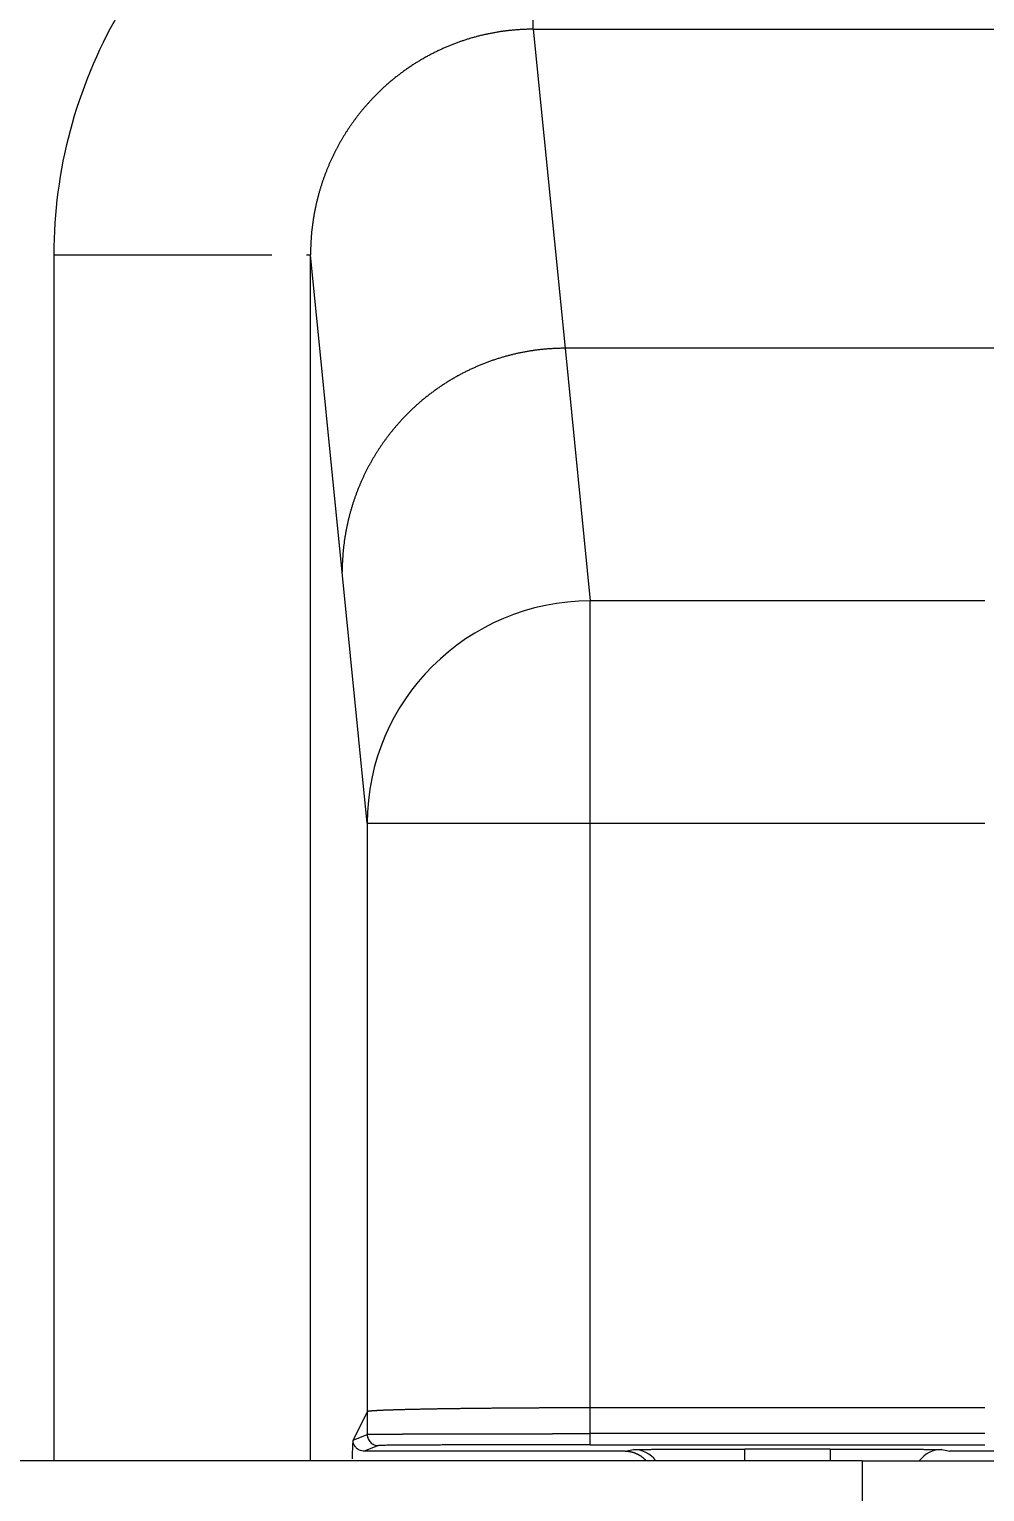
# Model space of a CAD drawing. Header units: millimetres. Extents: x 2433 to 4809, y -10272 to -6912.
# Drawn here: x 3243.7 to 3260.83, y -9455.97 to -9429.75 of the extents above; entities that cross this region are included whole.
import ezdxf

# ---------------------------------------------------------------- set-up
doc = ezdxf.new("R2010")
doc.units = ezdxf.units.MM
doc.layers.add('DIM', color=3, linetype='Continuous', lineweight=13)
doc.styles.add('ARIAL', font='arial.ttf')
doc.dimstyles.get("Standard").update_dxf_attribs({"dimtxt": 15, "dimasz": 15, "dimexe": 0.18, "dimexo": 0.0625, "dimgap": 4, "dimtad": 0, "dimtih": 1, "dimtoh": 1, "dimdec": 1, "dimdsep": 46, "dimtxsty": 'ARIAL', "dimcen": 0, "dimclrd": 3, "dimclre": 3, "dimclrt": 3, "dimadec": 0, "dimazin": 0, "dimtfac": 1, "dimtdec": 1, "dimtofl": 0, "dimtmove": 0, "dimatfit": 3, "dimfxl": 1, "dimtolj": 1, "dimtzin": 0, "dimarcsym": 0})

# ---------------------------------------------------------------- blocks, each defined once
blk = doc.blocks.new('*D46')
at = {"layer": 'Defpoints', "color": 0, "transparency": 16777216}
for p in [(3184.787, -7905.985), (3696.954, -9950.155), (3696.954, -9950.155)]:
    blk.add_point(p, dxfattribs=at)
at = {"layer": 'DIM', "color": 3, "lineweight": -2, "transparency": 16777216}
for p, q in [((3184.85, -7905.985), (3697.134, -7905.985)), ((3696.954, -7923.985), (3696.954, -8911.271)), ((3696.954, -9932.155), (3696.954, -8944.87)), ((3697.016, -9950.155), (3697.134, -9950.155))]:
    blk.add_line(p, q, dxfattribs=at)
at = {"layer": 'DIM', "color": 3, "transparency": 16777216}
for points in [[(3693.954, -7923.985), (3699.954, -7923.985), (3696.954, -7905.985)], [(3693.954, -9932.155), (3699.954, -9932.155), (3696.954, -9950.155)]]:
    blk.add_solid(points, dxfattribs=at)
at = {"layer": 'DIM', "color": 3, "transparency": 16777216, "insert": (3696.954, -8928.07), "char_height": 18, "attachment_point": 5, "style": 'ARIAL'}
blk.add_mtext('\\A1;(2280)', dxfattribs=at)

msp = doc.modelspace()

# ---------------------------------------------------------------- linework, layer by layer
at = {"linetype": 'Continuous', "lineweight": 13}
for p, q in [((3252.735, -9429.751), (3261.849, -9429.751)), ((3252.735, -9429.751), (3253.306, -9435.471)), ((3244.141, -9433.794), (3244.141, -9455.422)), ((3248.741, -9455.421), (3248.741, -9433.794)), ((3249.309, -9439.483), (3248.741, -9433.794)), ((3261.279, -9435.471), (3253.306, -9435.471)), ((3253.306, -9435.471), (3253.757, -9440)), ((3249.758, -9443.985), (3249.309, -9439.483)), ((3253.757, -9443.985), (3253.757, -9440)), ((3260.827, -9440), (3253.757, -9440)), ((3249.758, -9443.985), (3253.757, -9443.985)), ((3249.758, -9443.985), (3249.758, -9454.539)), ((3253.757, -9443.985), (3260.827, -9443.985)), ((3253.757, -9454.469), (3253.757, -9443.985)), ((3249.758, -9454.539), (3249.503, -9455.047)), ((3249.758, -9454.539), (3249.758, -9454.945)), ((3253.757, -9454.932), (3253.757, -9454.469)), ((3260.827, -9454.469), (3253.757, -9454.469)), ((3249.503, -9455.047), (3249.758, -9454.945)), ((3249.958, -9455.145), (3249.703, -9455.247)), ((3253.757, -9455.132), (3260.827, -9455.132)), ((3258.628, -9455.42), (2939.987, -9455.415)), ((3254.381, -9455.247), (3249.703, -9455.247)), ((3254.381, -9455.247), (3254.529, -9455.217)), ((3256.529, -9455.42), (3256.529, -9455.21)), ((3258.055, -9455.21), (3256.529, -9455.21)), ((3258.055, -9455.21), (3258.055, -9455.42)), ((3258.628, -9455.42), (3264.628, -9455.421)), ((3258.628, -9455.42), (3258.628, -9456.42)), ((3260.055, -9455.217), (3260.204, -9455.247)), ((3264.881, -9455.247), (3260.204, -9455.247))]:
    msp.add_line(p, q, dxfattribs=at)
for centre, major_axis, ratio, start_param, end_param in [((3253.757, -9443.985), (3.98, 0.397), 0.996157, 1.471756, 3.041792), ((3254.529, -9455.717), (0.098, -0.49), 0.999842, 2.008838, 2.944185), ((3260.055, -9455.717), (0.098, 0.49), 0.999842, 0.197407, 1.132927)]:
    msp.add_ellipse(centre, major_axis=major_axis, ratio=ratio, start_param=start_param, end_param=end_param, dxfattribs=at)
for points, degree in [([(3252.735, -9425.168), (3251.98, -9425.168), (3250.521, -9425.359), (3248.406, -9426.225), (3246.594, -9427.617), (3245.2, -9429.438), (3244.335, -9431.561), (3244.141, -9433.032), (3244.141, -9433.794)], 3), ([(3248.671, -9433.794), (3248.717, -9433.794), (3248.739, -9433.794), (3248.741, -9433.794)], 3), ([(3250.257, -9455.14), (3249.971, -9455.143), (3249.958, -9455.145)], 2), ([(3260.827, -9454.932), (3258.47, -9454.932), (3256.114, -9454.932), (3253.757, -9454.932)], 3), ([(3255.766, -9455.211), (3256.115, -9455.21), (3256.529, -9455.21)], 2), ([(3258.055, -9455.21), (3258.469, -9455.21), (3258.818, -9455.211)], 2)]:
    msp.add_open_spline(points, degree=degree, dxfattribs=at)
for points, degree, knots in [([(3252.735, -9429.751), (3252.735, -9429.728), (3252.735, -9429.637), (3252.735, -9429.346), (3252.735, -9428.894), (3252.735, -9428.293), (3252.735, -9427.573), (3252.735, -9426.778), (3252.735, -9425.959), (3252.735, -9425.425), (3252.735, -9425.168)], 3, [0, 0, 0, 0, 0.125137, 0.250274, 0.375411, 0.500547, 0.625684, 0.750821, 0.875958, 1, 1, 1, 1]), ([(3252.735, -9429.751), (3252.725, -9429.751), (3252.704, -9429.751), (3252.672, -9429.751), (3252.64, -9429.752), (3252.609, -9429.752), (3252.577, -9429.754), (3252.545, -9429.755), (3252.514, -9429.757), (3252.482, -9429.758), (3252.45, -9429.761), (3252.419, -9429.763), (3252.387, -9429.766), (3252.355, -9429.769), (3252.324, -9429.772), (3252.292, -9429.775), (3252.26, -9429.779), (3252.229, -9429.783), (3252.197, -9429.787), (3252.165, -9429.791), (3252.134, -9429.796), (3252.102, -9429.801), (3252.07, -9429.806), (3252.039, -9429.812), (3252.007, -9429.818), (3251.976, -9429.824), (3251.944, -9429.83), (3251.913, -9429.836), (3251.881, -9429.843), (3251.85, -9429.85), (3251.818, -9429.858), (3251.787, -9429.865), (3251.756, -9429.873), (3251.724, -9429.881), (3251.693, -9429.89), (3251.662, -9429.898), (3251.631, -9429.907), (3251.6, -9429.916), (3251.569, -9429.926), (3251.538, -9429.935), (3251.507, -9429.945), (3251.476, -9429.956), (3251.445, -9429.966), (3251.414, -9429.977), (3251.384, -9429.988), (3251.353, -9429.999), (3251.322, -9430.011), (3251.292, -9430.022), (3251.261, -9430.034), (3251.231, -9430.047), (3251.201, -9430.059), (3251.171, -9430.072), (3251.141, -9430.085), (3251.111, -9430.098), (3251.081, -9430.112), (3251.051, -9430.126), (3251.021, -9430.14), (3250.992, -9430.154), (3250.962, -9430.169), (3250.933, -9430.184), (3250.903, -9430.199), (3250.874, -9430.214), (3250.845, -9430.23), (3250.816, -9430.246), (3250.787, -9430.262), (3250.758, -9430.279), (3250.729, -9430.295), (3250.701, -9430.312), (3250.672, -9430.329), (3250.644, -9430.347), (3250.616, -9430.364), (3250.588, -9430.382), (3250.56, -9430.401), (3250.532, -9430.419), (3250.504, -9430.438), (3250.477, -9430.457), (3250.449, -9430.476), (3250.422, -9430.495), (3250.395, -9430.515), (3250.368, -9430.535), (3250.341, -9430.555), (3250.314, -9430.575), (3250.288, -9430.596), (3250.261, -9430.617), (3250.235, -9430.638), (3250.209, -9430.659), (3250.183, -9430.681), (3250.157, -9430.702), (3250.132, -9430.725), (3250.106, -9430.747), (3250.081, -9430.769), (3250.056, -9430.792), (3250.031, -9430.815), (3250.006, -9430.838), (3249.982, -9430.862), (3249.958, -9430.885), (3249.933, -9430.909), (3249.906, -9430.936), (3249.877, -9430.967), (3249.844, -9431.001), (3249.812, -9431.035), (3249.78, -9431.071), (3249.748, -9431.106), (3249.717, -9431.143), (3249.685, -9431.18), (3249.654, -9431.217), (3249.624, -9431.255), (3249.593, -9431.294), (3249.563, -9431.333), (3249.533, -9431.373), (3249.504, -9431.414), (3249.475, -9431.455), (3249.446, -9431.496), (3249.418, -9431.539), (3249.39, -9431.582), (3249.362, -9431.625), (3249.335, -9431.669), (3249.308, -9431.714), (3249.282, -9431.759), (3249.256, -9431.805), (3249.23, -9431.851), (3249.205, -9431.898), (3249.181, -9431.945), (3249.157, -9431.993), (3249.134, -9432.042), (3249.111, -9432.091), (3249.088, -9432.141), (3249.067, -9432.191), (3249.045, -9432.242), (3249.025, -9432.293), (3249.005, -9432.345), (3248.985, -9432.398), (3248.967, -9432.451), (3248.948, -9432.504), (3248.931, -9432.558), (3248.914, -9432.612), (3248.898, -9432.667), (3248.883, -9432.723), (3248.868, -9432.779), (3248.854, -9432.835), (3248.841, -9432.892), (3248.828, -9432.95), (3248.817, -9433.006), (3248.81, -9433.044), (3248.806, -9433.063)], 3, [0, 0, 0, 0, 0.005647, 0.011299, 0.016955, 0.022614, 0.028279, 0.033947, 0.03962, 0.045297, 0.050978, 0.056663, 0.062353, 0.068047, 0.073745, 0.079448, 0.085155, 0.090867, 0.096582, 0.102303, 0.108027, 0.113756, 0.11949, 0.125228, 0.13097, 0.136717, 0.142468, 0.148224, 0.153985, 0.159749, 0.165519, 0.171293, 0.177071, 0.182854, 0.188642, 0.194434, 0.200231, 0.206032, 0.211839, 0.217649, 0.223465, 0.229285, 0.235109, 0.240939, 0.246773, 0.252612, 0.258456, 0.264304, 0.270157, 0.276015, 0.281877, 0.287745, 0.293617, 0.299494, 0.305376, 0.311263, 0.317154, 0.32305, 0.328952, 0.334858, 0.340769, 0.346685, 0.352606, 0.358532, 0.364462, 0.370398, 0.376339, 0.382284, 0.388235, 0.39419, 0.400151, 0.406117, 0.412087, 0.418063, 0.424044, 0.43003, 0.436021, 0.442017, 0.448018, 0.454024, 0.460035, 0.466052, 0.472074, 0.4781, 0.484132, 0.490169, 0.496212, 0.502259, 0.508312, 0.51437, 0.520433, 0.526502, 0.532575, 0.538654, 0.544738, 0.550828, 0.556923, 0.563023, 0.571402, 0.579832, 0.588312, 0.596841, 0.605421, 0.614051, 0.622731, 0.631461, 0.640242, 0.649072, 0.657953, 0.666884, 0.675865, 0.684897, 0.693979, 0.703111, 0.712294, 0.721526, 0.73081, 0.740143, 0.749527, 0.758962, 0.768446, 0.777982, 0.787568, 0.797204, 0.806891, 0.816628, 0.826416, 0.836254, 0.846143, 0.856082, 0.866072, 0.876113, 0.886204, 0.896346, 0.906539, 0.916782, 0.927076, 0.93742, 0.947816, 0.958262, 0.968758, 0.979306, 0.989904, 1, 1, 1, 1]), ([(3248.806, -9433.063), (3248.806, -9433.064), (3248.802, -9433.084), (3248.796, -9433.124), (3248.786, -9433.183), (3248.778, -9433.243), (3248.77, -9433.303), (3248.763, -9433.363), (3248.757, -9433.424), (3248.752, -9433.485), (3248.748, -9433.546), (3248.745, -9433.608), (3248.743, -9433.67), (3248.741, -9433.732), (3248.741, -9433.774), (3248.741, -9433.794)], 3, [0, 0, 0, 0, 0.004177, 0.08505, 0.166307, 0.247947, 0.329972, 0.41238, 0.495173, 0.57835, 0.661911, 0.745856, 0.830186, 0.914901, 1, 1, 1, 1]), ([(3244.141, -9433.794), (3244.409, -9433.794), (3244.967, -9433.794), (3245.826, -9433.794), (3246.657, -9433.794), (3247.4, -9433.794), (3247.832, -9433.794), (3248.025, -9433.794), (3248.049, -9433.794)], 3, [0, 0, 0, 0, 0.192994, 0.387692, 0.58239, 0.777088, 0.971786, 1, 1, 1, 1]), ([(3253.306, -9435.471), (3253.295, -9435.471), (3253.274, -9435.471), (3253.242, -9435.471), (3253.211, -9435.472), (3253.179, -9435.473), (3253.147, -9435.474), (3253.115, -9435.475), (3253.083, -9435.477), (3253.052, -9435.479), (3253.02, -9435.481), (3252.988, -9435.484), (3252.956, -9435.486), (3252.924, -9435.489), (3252.893, -9435.492), (3252.861, -9435.496), (3252.829, -9435.499), (3252.797, -9435.503), (3252.765, -9435.508), (3252.734, -9435.512), (3252.702, -9435.517), (3252.67, -9435.522), (3252.638, -9435.527), (3252.607, -9435.533), (3252.575, -9435.538), (3252.543, -9435.545), (3252.512, -9435.551), (3252.48, -9435.557), (3252.448, -9435.564), (3252.417, -9435.571), (3252.385, -9435.579), (3252.354, -9435.586), (3252.322, -9435.594), (3252.291, -9435.602), (3252.26, -9435.611), (3252.228, -9435.619), (3252.197, -9435.628), (3252.166, -9435.637), (3252.135, -9435.647), (3252.104, -9435.657), (3252.073, -9435.666), (3252.042, -9435.677), (3252.011, -9435.687), (3251.98, -9435.698), (3251.949, -9435.709), (3251.918, -9435.72), (3251.888, -9435.732), (3251.857, -9435.744), (3251.827, -9435.756), (3251.796, -9435.768), (3251.766, -9435.78), (3251.735, -9435.793), (3251.705, -9435.806), (3251.675, -9435.82), (3251.645, -9435.833), (3251.615, -9435.847), (3251.585, -9435.861), (3251.556, -9435.876), (3251.526, -9435.89), (3251.497, -9435.905), (3251.467, -9435.92), (3251.438, -9435.936), (3251.409, -9435.951), (3251.379, -9435.967), (3251.35, -9435.983), (3251.322, -9436), (3251.293, -9436.017), (3251.264, -9436.033), (3251.236, -9436.051), (3251.207, -9436.068), (3251.179, -9436.086), (3251.151, -9436.104), (3251.123, -9436.122), (3251.095, -9436.14), (3251.067, -9436.159), (3251.04, -9436.178), (3251.012, -9436.197), (3250.985, -9436.216), (3250.958, -9436.236), (3250.931, -9436.256), (3250.904, -9436.276), (3250.877, -9436.296), (3250.85, -9436.317), (3250.824, -9436.338), (3250.798, -9436.359), (3250.771, -9436.38), (3250.745, -9436.402), (3250.72, -9436.423), (3250.694, -9436.445), (3250.669, -9436.468), (3250.643, -9436.49), (3250.618, -9436.513), (3250.593, -9436.536), (3250.568, -9436.559), (3250.544, -9436.582), (3250.519, -9436.606), (3250.495, -9436.63), (3250.468, -9436.657), (3250.439, -9436.687), (3250.406, -9436.721), (3250.374, -9436.755), (3250.342, -9436.79), (3250.311, -9436.826), (3250.279, -9436.862), (3250.248, -9436.898), (3250.217, -9436.936), (3250.187, -9436.973), (3250.156, -9437.012), (3250.126, -9437.051), (3250.097, -9437.09), (3250.068, -9437.13), (3250.039, -9437.171), (3250.01, -9437.212), (3249.982, -9437.254), (3249.954, -9437.297), (3249.926, -9437.34), (3249.899, -9437.383), (3249.873, -9437.427), (3249.847, -9437.472), (3249.821, -9437.517), (3249.796, -9437.563), (3249.771, -9437.61), (3249.746, -9437.657), (3249.723, -9437.704), (3249.699, -9437.752), (3249.677, -9437.801), (3249.654, -9437.85), (3249.633, -9437.9), (3249.612, -9437.95), (3249.591, -9438.001), (3249.571, -9438.052), (3249.552, -9438.104), (3249.533, -9438.156), (3249.515, -9438.209), (3249.498, -9438.263), (3249.481, -9438.316), (3249.465, -9438.371), (3249.45, -9438.426), (3249.435, -9438.481), (3249.421, -9438.537), (3249.408, -9438.593), (3249.396, -9438.649), (3249.384, -9438.706), (3249.373, -9438.764), (3249.363, -9438.822), (3249.354, -9438.88), (3249.345, -9438.939), (3249.338, -9438.998), (3249.331, -9439.057), (3249.325, -9439.117), (3249.32, -9439.178), (3249.316, -9439.238), (3249.313, -9439.299), (3249.31, -9439.36), (3249.309, -9439.421), (3249.309, -9439.463), (3249.309, -9439.483)], 3, [0, 0, 0, 0, 0.005038, 0.01008, 0.015125, 0.020175, 0.025228, 0.030285, 0.035345, 0.04041, 0.045478, 0.05055, 0.055626, 0.060706, 0.065789, 0.070876, 0.075967, 0.081062, 0.086161, 0.091263, 0.096369, 0.101479, 0.106593, 0.111711, 0.116833, 0.121958, 0.127087, 0.13222, 0.137357, 0.142497, 0.147642, 0.15279, 0.157942, 0.163098, 0.168258, 0.173422, 0.17859, 0.183761, 0.188936, 0.194115, 0.199298, 0.204485, 0.209676, 0.21487, 0.220069, 0.225271, 0.230477, 0.235687, 0.240901, 0.246119, 0.251341, 0.256566, 0.261796, 0.267029, 0.272267, 0.277508, 0.282753, 0.288002, 0.293255, 0.298511, 0.303772, 0.309037, 0.314305, 0.319577, 0.324854, 0.330134, 0.335418, 0.340706, 0.345998, 0.351294, 0.356594, 0.361898, 0.367205, 0.372517, 0.377833, 0.383152, 0.388475, 0.393803, 0.399134, 0.40447, 0.409809, 0.415152, 0.420499, 0.42585, 0.431205, 0.436564, 0.441927, 0.447294, 0.452665, 0.45804, 0.463419, 0.468802, 0.474189, 0.479579, 0.484974, 0.490373, 0.495776, 0.501182, 0.508571, 0.516003, 0.523476, 0.530993, 0.538551, 0.546152, 0.553796, 0.561482, 0.569211, 0.576982, 0.584795, 0.592651, 0.600549, 0.60849, 0.616474, 0.6245, 0.632568, 0.640679, 0.648832, 0.657028, 0.665267, 0.673547, 0.681871, 0.690237, 0.698645, 0.707096, 0.71559, 0.724126, 0.732705, 0.741326, 0.74999, 0.758696, 0.767445, 0.776236, 0.78507, 0.793946, 0.802865, 0.811827, 0.820831, 0.829878, 0.838967, 0.848099, 0.857273, 0.86649, 0.87575, 0.885052, 0.894397, 0.903784, 0.913214, 0.922687, 0.932202, 0.941759, 0.95136, 0.961002, 0.970688, 0.980416, 0.990187, 1, 1, 1, 1]), ([(3253.757, -9454.469), (3253.747, -9454.469), (3253.727, -9454.47), (3253.696, -9454.47), (3253.665, -9454.47), (3253.634, -9454.47), (3253.603, -9454.47), (3253.572, -9454.47), (3253.541, -9454.47), (3253.51, -9454.47), (3253.479, -9454.47), (3253.448, -9454.47), (3253.417, -9454.47), (3253.386, -9454.47), (3253.354, -9454.47), (3253.323, -9454.47), (3253.292, -9454.471), (3253.261, -9454.471), (3253.23, -9454.471), (3253.199, -9454.471), (3253.168, -9454.471), (3253.136, -9454.471), (3253.105, -9454.471), (3253.074, -9454.471), (3253.043, -9454.471), (3253.012, -9454.472), (3252.981, -9454.472), (3252.95, -9454.472), (3252.919, -9454.472), (3252.887, -9454.472), (3252.856, -9454.472), (3252.825, -9454.473), (3252.794, -9454.473), (3252.763, -9454.473), (3252.732, -9454.473), (3252.701, -9454.473), (3252.671, -9454.473), (3252.64, -9454.474), (3252.609, -9454.474), (3252.578, -9454.474), (3252.547, -9454.474), (3252.517, -9454.474), (3252.486, -9454.475), (3252.456, -9454.475), (3252.425, -9454.475), (3252.394, -9454.475), (3252.364, -9454.475), (3252.334, -9454.476), (3252.303, -9454.476), (3252.273, -9454.476), (3252.243, -9454.476), (3252.213, -9454.477), (3252.183, -9454.477), (3252.153, -9454.477), (3252.123, -9454.477), (3252.093, -9454.478), (3252.063, -9454.478), (3252.034, -9454.478), (3252.004, -9454.478), (3251.975, -9454.479), (3251.945, -9454.479), (3251.916, -9454.479), (3251.887, -9454.479), (3251.857, -9454.48), (3251.828, -9454.48), (3251.8, -9454.48), (3251.771, -9454.481), (3251.742, -9454.481), (3251.713, -9454.481), (3251.685, -9454.481), (3251.656, -9454.482), (3251.628, -9454.482), (3251.6, -9454.482), (3251.572, -9454.483), (3251.544, -9454.483), (3251.516, -9454.483), (3251.489, -9454.484), (3251.461, -9454.484), (3251.434, -9454.484), (3251.406, -9454.485), (3251.379, -9454.485), (3251.352, -9454.485), (3251.325, -9454.486), (3251.299, -9454.486), (3251.272, -9454.487), (3251.246, -9454.487), (3251.22, -9454.487), (3251.193, -9454.488), (3251.168, -9454.488), (3251.142, -9454.488), (3251.116, -9454.489), (3251.091, -9454.489), (3251.065, -9454.49), (3251.04, -9454.49), (3251.015, -9454.49), (3250.99, -9454.491), (3250.966, -9454.491), (3250.941, -9454.492), (3250.916, -9454.492), (3250.89, -9454.493), (3250.864, -9454.493), (3250.838, -9454.494), (3250.812, -9454.494), (3250.787, -9454.495), (3250.761, -9454.495), (3250.736, -9454.496), (3250.71, -9454.496), (3250.685, -9454.497), (3250.659, -9454.497), (3250.634, -9454.498), (3250.609, -9454.498), (3250.584, -9454.499), (3250.559, -9454.499), (3250.534, -9454.5), (3250.51, -9454.5), (3250.485, -9454.501), (3250.461, -9454.502), (3250.437, -9454.502), (3250.413, -9454.503), (3250.389, -9454.503), (3250.366, -9454.504), (3250.343, -9454.505), (3250.32, -9454.505), (3250.297, -9454.506), (3250.274, -9454.507), (3250.252, -9454.507), (3250.23, -9454.508), (3250.209, -9454.509), (3250.188, -9454.509), (3250.167, -9454.51), (3250.146, -9454.511), (3250.126, -9454.512), (3250.106, -9454.512), (3250.087, -9454.513), (3250.068, -9454.514), (3250.049, -9454.514), (3250.031, -9454.515), (3250.013, -9454.516), (3249.996, -9454.517), (3249.979, -9454.518), (3249.963, -9454.518), (3249.947, -9454.519), (3249.932, -9454.52), (3249.917, -9454.521), (3249.903, -9454.522), (3249.889, -9454.522), (3249.876, -9454.523), (3249.864, -9454.524), (3249.852, -9454.525), (3249.841, -9454.526), (3249.83, -9454.527), (3249.82, -9454.528), (3249.811, -9454.528), (3249.802, -9454.529), (3249.795, -9454.53), (3249.787, -9454.531), (3249.781, -9454.532), (3249.775, -9454.533), (3249.77, -9454.534), (3249.766, -9454.535), (3249.763, -9454.536), (3249.76, -9454.537), (3249.758, -9454.538), (3249.758, -9454.538), (3249.758, -9454.539)], 3, [0, 0, 0, 0, 0.004935, 0.009876, 0.014823, 0.019775, 0.024734, 0.029698, 0.034667, 0.039643, 0.044624, 0.049611, 0.054603, 0.059602, 0.064606, 0.069616, 0.074631, 0.079653, 0.08468, 0.089712, 0.094751, 0.099795, 0.104845, 0.109901, 0.114963, 0.12003, 0.125103, 0.130182, 0.135266, 0.140356, 0.145452, 0.150554, 0.155661, 0.160774, 0.165893, 0.171018, 0.176148, 0.181285, 0.186426, 0.191574, 0.196727, 0.201886, 0.207051, 0.212222, 0.217398, 0.22258, 0.227768, 0.232962, 0.238161, 0.243366, 0.248577, 0.253793, 0.259016, 0.264244, 0.269477, 0.274717, 0.279962, 0.285213, 0.29047, 0.295732, 0.301, 0.306274, 0.311554, 0.316839, 0.322131, 0.327428, 0.33273, 0.338039, 0.343353, 0.348673, 0.353998, 0.35933, 0.364667, 0.37001, 0.375358, 0.380713, 0.386073, 0.391439, 0.39681, 0.402187, 0.407571, 0.412959, 0.418354, 0.423754, 0.42916, 0.434572, 0.43999, 0.445413, 0.450842, 0.456277, 0.461717, 0.467163, 0.472615, 0.478073, 0.483537, 0.489006, 0.494481, 0.499962, 0.505805, 0.511701, 0.517651, 0.523654, 0.52971, 0.53582, 0.541983, 0.548199, 0.554469, 0.560792, 0.567168, 0.573598, 0.580081, 0.586617, 0.593207, 0.59985, 0.606546, 0.613296, 0.620099, 0.626955, 0.633865, 0.640828, 0.647845, 0.654914, 0.662037, 0.669214, 0.676443, 0.683726, 0.691063, 0.698452, 0.705895, 0.713392, 0.720941, 0.728544, 0.736201, 0.74391, 0.751673, 0.75949, 0.767359, 0.775282, 0.783259, 0.791288, 0.799371, 0.807508, 0.815697, 0.82394, 0.832237, 0.840586, 0.848989, 0.857446, 0.865955, 0.874518, 0.883135, 0.891804, 0.900527, 0.909303, 0.918133, 0.927016, 0.935952, 0.944942, 0.953985, 0.963081, 0.972231, 0.981434, 0.99069, 1, 1, 1, 1]), ([(3249.503, -9455.047), (3249.5, -9455.053), (3249.497, -9455.093), (3249.491, -9455.22), (3249.489, -9455.293), (3249.487, -9455.384)], 3, [0, 0, 0, 0, 0.569923, 0.569923, 1, 1, 1, 1]), ([(3249.544, -9455.167), (3249.53, -9455.149), (3249.519, -9455.129), (3249.506, -9455.087), (3249.503, -9455.067), (3249.503, -9455.047)], 3, [0, 0, 0, 0, 0.5, 0.5, 1, 1, 1, 1]), ([(3249.703, -9455.246), (3249.676, -9455.246), (3249.646, -9455.24), (3249.603, -9455.22), (3249.59, -9455.212), (3249.565, -9455.192), (3249.553, -9455.18), (3249.544, -9455.167)], 3, [0, 0, 0, 0, 0.5, 0.5, 0.75, 0.75, 1, 1, 1, 1]), ([(3249.757, -9454.945), (3249.757, -9454.972), (3249.762, -9454.998), (3249.782, -9455.046), (3249.797, -9455.069), (3249.834, -9455.106), (3249.856, -9455.121), (3249.905, -9455.141), (3249.931, -9455.146), (3249.958, -9455.146)], 3, [0, 0, 0, 0, 0.25, 0.25, 0.5, 0.5, 0.75, 0.75, 1, 1, 1, 1]), ([(3249.758, -9454.945), (3249.758, -9454.945), (3249.758, -9454.945), (3249.759, -9454.945), (3249.76, -9454.945), (3249.761, -9454.945), (3249.762, -9454.945), (3249.764, -9454.945), (3249.766, -9454.945), (3249.768, -9454.945), (3249.771, -9454.944), (3249.773, -9454.944), (3249.776, -9454.944), (3249.78, -9454.944), (3249.783, -9454.944), (3249.787, -9454.944), (3249.791, -9454.944), (3249.795, -9454.944), (3249.8, -9454.944), (3249.804, -9454.943), (3249.809, -9454.943), (3249.814, -9454.943), (3249.82, -9454.943), (3249.826, -9454.943), (3249.831, -9454.943), (3249.838, -9454.943), (3249.844, -9454.943), (3249.851, -9454.943), (3249.857, -9454.943), (3249.864, -9454.942), (3249.872, -9454.942), (3249.879, -9454.942), (3249.887, -9454.942), (3249.895, -9454.942), (3249.903, -9454.942), (3249.911, -9454.942), (3249.92, -9454.942), (3249.929, -9454.942), (3249.938, -9454.942), (3249.947, -9454.942), (3249.956, -9454.941), (3249.966, -9454.941), (3249.976, -9454.941), (3249.986, -9454.941), (3249.996, -9454.941), (3250.007, -9454.941), (3250.017, -9454.941), (3250.028, -9454.941), (3250.039, -9454.941), (3250.05, -9454.941), (3250.062, -9454.941), (3250.073, -9454.94), (3250.085, -9454.94), (3250.097, -9454.94), (3250.109, -9454.94), (3250.122, -9454.94), (3250.134, -9454.94), (3250.147, -9454.94), (3250.16, -9454.94), (3250.173, -9454.94), (3250.186, -9454.94), (3250.199, -9454.94), (3250.213, -9454.939), (3250.227, -9454.939), (3250.241, -9454.939), (3250.255, -9454.939), (3250.269, -9454.939), (3250.283, -9454.939), (3250.298, -9454.939), (3250.313, -9454.939), (3250.328, -9454.939), (3250.343, -9454.939), (3250.358, -9454.939), (3250.373, -9454.939), (3250.389, -9454.939), (3250.404, -9454.938), (3250.42, -9454.938), (3250.436, -9454.938), (3250.452, -9454.938), (3250.468, -9454.938), (3250.485, -9454.938), (3250.501, -9454.938), (3250.518, -9454.938), (3250.534, -9454.938), (3250.551, -9454.938), (3250.568, -9454.938), (3250.585, -9454.938), (3250.603, -9454.938), (3250.62, -9454.937), (3250.638, -9454.937), (3250.655, -9454.937), (3250.673, -9454.937), (3250.691, -9454.937), (3250.709, -9454.937), (3250.727, -9454.937), (3250.745, -9454.937), (3250.764, -9454.937), (3250.782, -9454.937), (3250.801, -9454.937), (3250.819, -9454.937), (3250.838, -9454.937), (3250.857, -9454.937), (3250.876, -9454.937), (3250.895, -9454.936), (3250.914, -9454.936), (3250.933, -9454.936), (3250.953, -9454.936), (3250.972, -9454.936), (3250.992, -9454.936), (3251.011, -9454.936), (3251.031, -9454.936), (3251.051, -9454.936), (3251.071, -9454.936), (3251.091, -9454.936), (3251.111, -9454.936), (3251.131, -9454.936), (3251.151, -9454.936), (3251.172, -9454.936), (3251.192, -9454.936), (3251.212, -9454.936), (3251.233, -9454.935), (3251.254, -9454.935), (3251.274, -9454.935), (3251.295, -9454.935), (3251.316, -9454.935), (3251.337, -9454.935), (3251.358, -9454.935), (3251.379, -9454.935), (3251.4, -9454.935), (3251.421, -9454.935), (3251.442, -9454.935), (3251.463, -9454.935), (3251.484, -9454.935), (3251.506, -9454.935), (3251.527, -9454.935), (3251.549, -9454.935), (3251.57, -9454.935), (3251.592, -9454.935), (3251.613, -9454.935), (3251.635, -9454.935), (3251.657, -9454.934), (3251.678, -9454.934), (3251.7, -9454.934), (3251.722, -9454.934), (3251.744, -9454.934), (3251.765, -9454.934), (3251.787, -9454.934), (3251.809, -9454.934), (3251.831, -9454.934), (3251.853, -9454.934), (3251.875, -9454.934), (3251.897, -9454.934), (3251.919, -9454.934), (3251.942, -9454.934), (3251.964, -9454.934), (3251.986, -9454.934), (3252.008, -9454.934), (3252.03, -9454.934), (3252.052, -9454.934), (3252.075, -9454.934), (3252.097, -9454.934), (3252.119, -9454.934), (3252.141, -9454.934), (3252.164, -9454.934), (3252.186, -9454.934), (3252.208, -9454.933), (3252.231, -9454.933), (3252.253, -9454.933), (3252.275, -9454.933), (3252.298, -9454.933), (3252.32, -9454.933), (3252.342, -9454.933), (3252.365, -9454.933), (3252.387, -9454.933), (3252.41, -9454.933), (3252.432, -9454.933), (3252.454, -9454.933), (3252.477, -9454.933), (3252.499, -9454.933), (3252.521, -9454.933), (3252.544, -9454.933), (3252.566, -9454.933), (3252.588, -9454.933), (3252.611, -9454.933), (3252.633, -9454.933), (3252.655, -9454.933), (3252.678, -9454.933), (3252.7, -9454.933), (3252.722, -9454.933), (3252.744, -9454.933), (3252.767, -9454.933), (3252.789, -9454.933), (3252.811, -9454.933), (3252.833, -9454.933), (3252.855, -9454.933), (3252.878, -9454.933), (3252.9, -9454.933), (3252.922, -9454.933), (3252.944, -9454.933), (3252.966, -9454.933), (3252.988, -9454.933), (3253.01, -9454.933), (3253.032, -9454.933), (3253.054, -9454.933), (3253.076, -9454.933), (3253.098, -9454.932), (3253.119, -9454.932), (3253.141, -9454.932), (3253.163, -9454.932), (3253.185, -9454.932), (3253.207, -9454.932), (3253.228, -9454.932), (3253.25, -9454.932), (3253.272, -9454.932), (3253.293, -9454.932), (3253.315, -9454.932), (3253.336, -9454.932), (3253.358, -9454.932), (3253.379, -9454.932), (3253.401, -9454.932), (3253.422, -9454.932), (3253.443, -9454.932), (3253.464, -9454.932), (3253.486, -9454.932), (3253.507, -9454.932), (3253.528, -9454.932), (3253.549, -9454.932), (3253.57, -9454.932), (3253.591, -9454.932), (3253.612, -9454.932), (3253.633, -9454.932), (3253.654, -9454.932), (3253.675, -9454.932), (3253.695, -9454.932), (3253.716, -9454.932), (3253.737, -9454.932), (3253.751, -9454.932), (3253.757, -9454.932)], 3, [0, 0, 0, 0, 0.005211, 0.010414, 0.015608, 0.020795, 0.025973, 0.031143, 0.036305, 0.041459, 0.046605, 0.051742, 0.056871, 0.061993, 0.067106, 0.07221, 0.077307, 0.082395, 0.087476, 0.092548, 0.097612, 0.102668, 0.107715, 0.112755, 0.117786, 0.122809, 0.127824, 0.132831, 0.137829, 0.14282, 0.147802, 0.152776, 0.157742, 0.1627, 0.167649, 0.172591, 0.177524, 0.182449, 0.187366, 0.192275, 0.197175, 0.202068, 0.206952, 0.211828, 0.216696, 0.221556, 0.226407, 0.231251, 0.236086, 0.240913, 0.245732, 0.250543, 0.255345, 0.26014, 0.264926, 0.269704, 0.274474, 0.279236, 0.283989, 0.288735, 0.293472, 0.298201, 0.302922, 0.307635, 0.312339, 0.317036, 0.321724, 0.326404, 0.331076, 0.335739, 0.340395, 0.345042, 0.349682, 0.354313, 0.358935, 0.36355, 0.368157, 0.372755, 0.377345, 0.381927, 0.386501, 0.391067, 0.395624, 0.400174, 0.404715, 0.409248, 0.413773, 0.41829, 0.422798, 0.427298, 0.431791, 0.436275, 0.440751, 0.445218, 0.449678, 0.454129, 0.458572, 0.463007, 0.467434, 0.471853, 0.476263, 0.480666, 0.48506, 0.489446, 0.493824, 0.498193, 0.502555, 0.506908, 0.511253, 0.51559, 0.519919, 0.52424, 0.528552, 0.532857, 0.537153, 0.541441, 0.545721, 0.549992, 0.554256, 0.558511, 0.562758, 0.566997, 0.571228, 0.575451, 0.579665, 0.583871, 0.58807, 0.59226, 0.596441, 0.600615, 0.60478, 0.608938, 0.613087, 0.617228, 0.621361, 0.625485, 0.629602, 0.63371, 0.63781, 0.641902, 0.645986, 0.650062, 0.654129, 0.658188, 0.662239, 0.666282, 0.670317, 0.674344, 0.678362, 0.682373, 0.686375, 0.690369, 0.694354, 0.698332, 0.702301, 0.706263, 0.710216, 0.714161, 0.718097, 0.722026, 0.725946, 0.729859, 0.733763, 0.737659, 0.741547, 0.745426, 0.749298, 0.753161, 0.757016, 0.760863, 0.764702, 0.768532, 0.772355, 0.776169, 0.779975, 0.783773, 0.787563, 0.791344, 0.795118, 0.798883, 0.80264, 0.806389, 0.81013, 0.813862, 0.817586, 0.821303, 0.825011, 0.828711, 0.832402, 0.836086, 0.839761, 0.843429, 0.847088, 0.850739, 0.854381, 0.858016, 0.861642, 0.86526, 0.86887, 0.872472, 0.876066, 0.879652, 0.883229, 0.886798, 0.890359, 0.893912, 0.897457, 0.900993, 0.904522, 0.908042, 0.911554, 0.915058, 0.918554, 0.922041, 0.92552, 0.928992, 0.932455, 0.93591, 0.939356, 0.942795, 0.946225, 0.949647, 0.953061, 0.956467, 0.959865, 0.963254, 0.966636, 0.970009, 0.973374, 0.976731, 0.980079, 0.98342, 0.986752, 0.990076, 0.993392, 0.9967, 1, 1, 1, 1]), ([(3253.757, -9455.132), (3252.987, -9455.132), (3252.309, -9455.133), (3251.613, -9455.134), (3250.552, -9455.138), (3250.257, -9455.14)], 2, [0, 0, 0, 0.25, 0.25, 0.5, 0.75, 0.75, 0.75]), ([(3253.757, -9455.133), (3253.757, -9455.133), (3253.757, -9455.128), (3253.757, -9455.108), (3253.757, -9455.093), (3253.757, -9455.056), (3253.757, -9455.033), (3253.757, -9454.985), (3253.757, -9454.959), (3253.757, -9454.932)], 3, [0, 0, 0, 0, 0.25, 0.25, 0.5, 0.5, 0.75, 0.75, 1, 1, 1, 1]), ([(3254.381, -9455.247), (3254.385, -9455.247), (3254.392, -9455.247), (3254.404, -9455.248), (3254.416, -9455.248), (3254.427, -9455.249), (3254.439, -9455.25), (3254.451, -9455.252), (3254.463, -9455.254), (3254.475, -9455.256), (3254.487, -9455.258), (3254.498, -9455.261), (3254.51, -9455.264), (3254.522, -9455.267), (3254.534, -9455.271), (3254.546, -9455.275), (3254.558, -9455.279), (3254.569, -9455.284), (3254.581, -9455.289), (3254.593, -9455.294), (3254.604, -9455.3), (3254.616, -9455.306), (3254.627, -9455.312), (3254.638, -9455.319), (3254.649, -9455.325), (3254.66, -9455.333), (3254.671, -9455.34), (3254.682, -9455.348), (3254.692, -9455.356), (3254.703, -9455.365), (3254.713, -9455.374), (3254.723, -9455.383), (3254.733, -9455.392), (3254.742, -9455.402), (3254.751, -9455.411), (3254.756, -9455.417), (3254.758, -9455.419)], 3, [0, 0, 0, 0, 0.027113, 0.054386, 0.081819, 0.109412, 0.137165, 0.165078, 0.193151, 0.221384, 0.249777, 0.278329, 0.307042, 0.335914, 0.364947, 0.39414, 0.423492, 0.453004, 0.482677, 0.512509, 0.542501, 0.572654, 0.602966, 0.633438, 0.66407, 0.694862, 0.725814, 0.756926, 0.788198, 0.81963, 0.851222, 0.882973, 0.914885, 0.946957, 0.979188, 1, 1, 1, 1]), ([(3254.529, -9455.217), (3254.545, -9455.216), (3254.77, -9455.214), (3254.989, -9455.213), (3255.265, -9455.212), (3255.589, -9455.211), (3255.766, -9455.211)], 2, [0, 0, 0, 0.25, 0.375, 0.5, 0.625, 0.75, 0.75, 0.75]), ([(3258.818, -9455.211), (3258.995, -9455.211), (3259.319, -9455.212), (3259.595, -9455.213), (3259.814, -9455.214), (3260.04, -9455.216), (3260.055, -9455.217)], 2, [0.25, 0.25, 0.25, 0.375, 0.5, 0.625, 0.75, 1, 1, 1])]:
    msp.add_open_spline(points, degree=degree, knots=knots, dxfattribs=at)

# ---------------------------------------------------------------- dimensions: what is measured, and where the dimension line sits
at = {"layer": 'DIM', "color": 3}
dim = msp.add_linear_dim(base=(3696.954, -9950.155), p1=(3184.787, -7905.985), p2=(3696.954, -9950.155), angle=90, text='(2280)', dimstyle='Standard', override={"dimtxt": 18, "dimasz": 18, "dimgap": 5}, dxfattribs=at)
dim.commit()
dim.dimension.update_dxf_attribs({"geometry": '*D46', "text_midpoint": (3696.954, -8928.07)})

doc.saveas('drawing.dxf')
